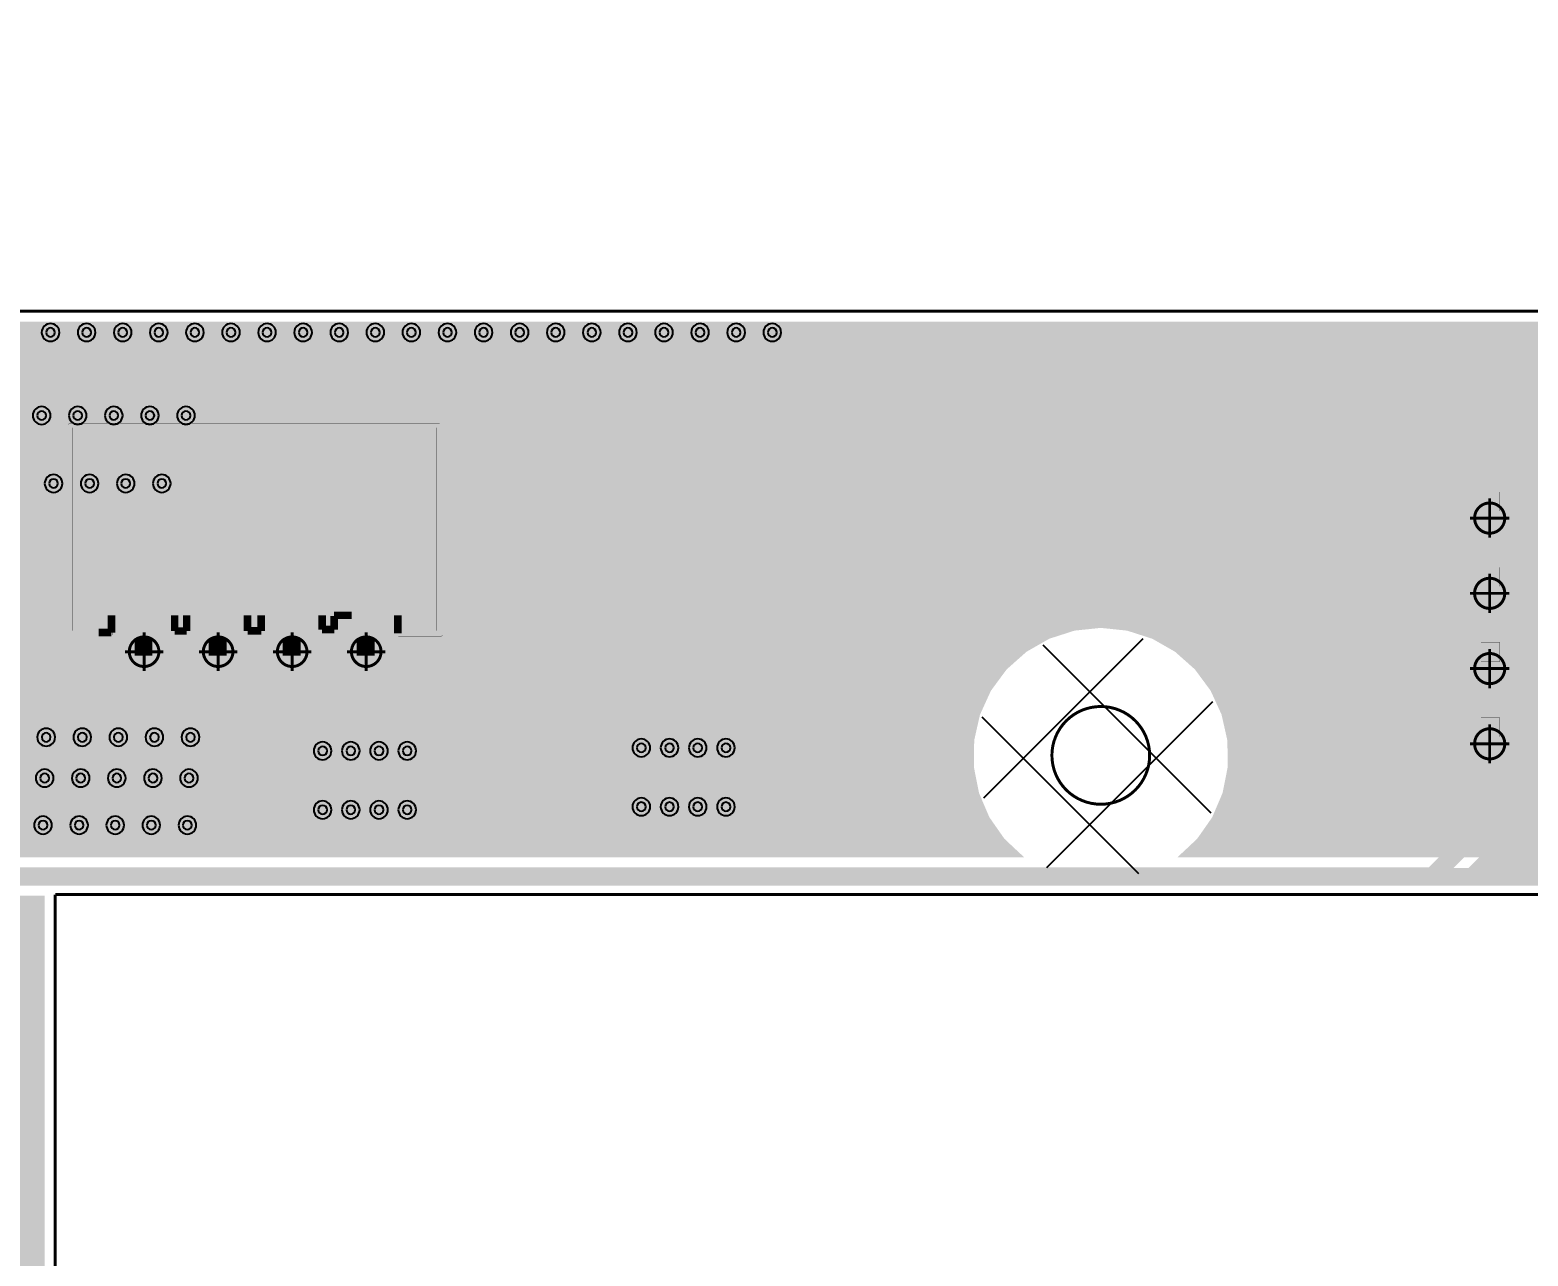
# Model space of a CAD drawing. Header units: millimetres. Extents: x -13 to 125, y -15 to 69.
# Drawn here: x 20.3 to 70.9, y 28.1 to 69.5 of the extents above; entities that cross this region are included whole.
import ezdxf

# ---------------------------------------------------------------- set-up
doc = ezdxf.new("R2010")
doc.units = ezdxf.units.MM
doc.header["$MEASUREMENT"] = 0
for name, color, linetype, true_color in [('Board-Outline-Layer', 7, 'Continuous', 0xff00ff), ('Bottom-Layer', 7, 'Continuous', 0x0000ff), ('Bottom-Paste-Mask-Layer', 7, 'Continuous', 0x800000), ('Bottom-Solder-Mask-Layer', 7, 'Continuous', 0xaa00ff), ('Document-Layer', 7, 'Continuous', 0x6464ff), ('Hole-Layer', 7, 'Continuous', 0x222222), ('Multi-Layer', 7, 'Continuous', 0xc0c0c0), ('Pin-Soldering-Layer', 7, 'Continuous', 0xcc9999), ('Top-Layer', 7, 'Continuous', 0xff0000), ('Top-Paste-Mask-Layer', 7, 'Continuous', 0x808080), ('Top-Silkscreen-Layer', 7, 'Continuous', 0xffcc00), ('Top-Solder-Mask-Layer', 7, 'Continuous', 0x800080)]:
    doc.layers.add(name, color=color, linetype=linetype, true_color=true_color)

msp = doc.modelspace()

# ---------------------------------------------------------------- hatches: boundary and pattern name
at = {"layer": 'Bottom-Layer'}
for points in [[(0.358, 0.358), (0.358, 4.828), (0.683, 4.011), (1.167, 3.277), (1.79, 2.656), (2.526, 2.175), (3.345, 1.854), (4.212, 1.705), (5.091, 1.737), (5.945, 1.946), (6.739, 2.324), (7.44, 2.856), (8.017, 3.52), (8.448, 4.287), (8.714, 5.125), (8.804, 6), (8.714, 6.875), (8.448, 7.713), (8.017, 8.48), (7.44, 9.144), (6.739, 9.676), (5.945, 10.054), (5.091, 10.263), (4.212, 10.295), (3.345, 10.146), (2.526, 9.825), (1.79, 9.344), (1.167, 8.723), (0.683, 7.989), (0.358, 7.172), (0.358, 59.642), (112.642, 59.642), (112.642, 7.171), (112.317, 7.988), (111.833, 8.723), (111.21, 9.344), (110.474, 9.825), (109.655, 10.146), (108.788, 10.294), (107.909, 10.263), (107.055, 10.054), (106.261, 9.676), (105.56, 9.144), (104.982, 8.48), (104.552, 7.713), (104.286, 6.875), (104.196, 6), (104.286, 5.125), (104.552, 4.287), (104.982, 3.52), (105.56, 2.856), (106.261, 2.324), (107.055, 1.946), (107.909, 1.737), (108.788, 1.706), (109.655, 1.854), (110.474, 2.175), (111.21, 2.656), (111.833, 3.277), (112.317, 4.012), (112.642, 4.829), (112.642, 0.358), (92.158, 0.358), (92.158, 40.3), (92.11, 40.479), (91.979, 40.61), (91.8, 40.658), (68.375, 40.658), (72.28, 44.564), (72.404, 44.682), (72.545, 44.807), (72.689, 44.924), (72.822, 45.021), (73.125, 45.325), (73.292, 45.72), (73.297, 46.15), (73.141, 46.549), (72.845, 46.861), (72.455, 47.039), (72.026, 47.056), (71.622, 46.911), (71.302, 46.625), (71.113, 46.239), (71.084, 45.811), (71.217, 45.403), (71.217, 45.399), (71.204, 45.372), (71.179, 45.335), (71.144, 45.292), (71.097, 45.242), (67.439, 41.584), (59.119, 41.584), (59.766, 42.196), (60.273, 42.928), (60.619, 43.749), (60.788, 44.623), (60.774, 45.514), (60.576, 46.382), (60.205, 47.192), (59.674, 47.907), (59.008, 48.498), (58.234, 48.94), (57.386, 49.212), (56.5, 49.304), (55.614, 49.212), (54.766, 48.94), (53.993, 48.498), (53.326, 47.907), (52.796, 47.192), (52.424, 46.382), (52.227, 45.514), (52.213, 44.623), (52.382, 43.749), (52.728, 42.928), (53.235, 42.196), (53.882, 41.584), (19.544, 41.584), (12.85, 48.278), (12.831, 48.298), (12.821, 48.311), (12.813, 48.324), (12.809, 48.33), (12.795, 48.369), (12.785, 48.414), (12.778, 48.475), (12.773, 48.555), (12.767, 48.715), (12.767, 48.736), (12.766, 48.757), (12.649, 49.22), (12.369, 49.607), (11.964, 49.861), (11.495, 49.946), (11.027, 49.85), (10.629, 49.587), (10.357, 49.195), (10.251, 48.73), (10.326, 48.258), (10.571, 47.849), (10.585, 47.833), (10.6, 47.818), (10.709, 47.7), (10.762, 47.64), (10.8, 47.592), (10.825, 47.553), (10.842, 47.515), (10.844, 47.508), (10.847, 47.494), (10.85, 47.477), (10.851, 47.45), (10.851, 28.581), (10.901, 28.329), (11.044, 28.116), (15.85, 23.31), (15.85, 9.737), (15.848, 9.71), (15.846, 9.693), (15.843, 9.679), (15.841, 9.672), (15.824, 9.634), (15.799, 9.595), (15.761, 9.547), (15.708, 9.487), (15.598, 9.369), (15.584, 9.354), (15.57, 9.338), (15.324, 8.926), (15.25, 8.453), (15.359, 7.985), (15.634, 7.593), (16.037, 7.332), (16.508, 7.241), (16.978, 7.332), (17.381, 7.593), (17.657, 7.985), (17.765, 8.453), (17.691, 8.926), (17.446, 9.338), (17.431, 9.354), (17.417, 9.369), (17.307, 9.487), (17.254, 9.547), (17.216, 9.595), (17.192, 9.634), (17.175, 9.672), (17.172, 9.679), (17.169, 9.693), (17.167, 9.71), (17.166, 9.737), (17.166, 23.582), (17.116, 23.834), (16.973, 24.048), (12.167, 28.854), (12.167, 47.099), (18.806, 40.46), (19.019, 40.318), (19.271, 40.268), (20.842, 40.268), (20.842, 0.358)], [(6.078, 41.949), (6.053, 41.927), (6.032, 41.914), (6.002, 41.9), (5.962, 41.887), (5.914, 41.876), (5.862, 41.867), (5.728, 41.855), (5.316, 41.748), (4.973, 41.495), (4.75, 41.133), (4.677, 40.714), (4.767, 40.297), (5.005, 39.945), (5.358, 39.706), (5.774, 39.617), (6.194, 39.689), (6.556, 39.913), (6.809, 40.255), (6.915, 40.667), (6.927, 40.802), (6.936, 40.853), (6.948, 40.902), (6.961, 40.941), (6.974, 40.972), (6.987, 40.992), (7.009, 41.018), (9.067, 43.076), (9.209, 43.289), (9.26, 43.541), (9.26, 50.853), (16.014, 57.608), (72.233, 57.608), (76.284, 53.556), (76.284, 48.474), (76.372, 48.145), (76.613, 47.904), (76.942, 47.816), (77.272, 47.904), (77.512, 48.145), (77.601, 48.474), (77.601, 53.829), (77.551, 54.081), (77.408, 54.294), (72.971, 58.731), (72.757, 58.874), (72.505, 58.924), (15.742, 58.924), (15.49, 58.874), (15.276, 58.731), (8.136, 51.591), (7.993, 51.378), (7.943, 51.126), (7.943, 43.814)], [(69.655, 52.449), (70.084, 52.534), (70.447, 52.777), (70.69, 53.14), (70.775, 53.569), (70.69, 53.998), (70.447, 54.361), (70.084, 54.604), (69.655, 54.689), (69.226, 54.604), (68.863, 54.361), (68.62, 53.998), (68.535, 53.569), (68.62, 53.14), (68.863, 52.777), (69.226, 52.534)], [(68.893, 53.569, 1), (70.417, 53.569, 1)], [(69.655, 49.909), (70.084, 49.994), (70.447, 50.237), (70.69, 50.6), (70.775, 51.029), (70.69, 51.458), (70.447, 51.821), (70.084, 52.064), (69.655, 52.149), (69.226, 52.064), (68.863, 51.821), (68.62, 51.458), (68.535, 51.029), (68.62, 50.6), (68.863, 50.237), (69.226, 49.994)], [(68.893, 51.029, 1), (70.417, 51.029, 1)], [(30.432, 48.518), (30.574, 48.066), (30.873, 47.7), (31.286, 47.469), (31.755, 47.407), (32.213, 47.523), (32.597, 47.8), (32.851, 48.199), (32.94, 48.663), (32.851, 49.128), (32.597, 49.527), (32.213, 49.804), (31.755, 49.919), (31.286, 49.857), (30.873, 49.627), (30.574, 49.26), (30.432, 48.809), (30.299, 49.244), (30.019, 49.603), (29.63, 49.839), (29.182, 49.921), (28.735, 49.839), (28.346, 49.603), (28.066, 49.244), (27.933, 48.809), (27.799, 49.245), (27.518, 49.605), (27.127, 49.841), (26.677, 49.921), (26.229, 49.837), (25.84, 49.597), (25.562, 49.235), (25.432, 48.798), (25.293, 49.251), (24.997, 49.621), (24.584, 49.855), (24.114, 49.92), (23.653, 49.805), (23.268, 49.529), (23.012, 49.129), (22.923, 48.663), (23.012, 48.197), (23.268, 47.798), (23.653, 47.521), (24.114, 47.407), (24.584, 47.471), (24.997, 47.705), (25.293, 48.075), (25.432, 48.529), (25.562, 48.092), (25.84, 47.729), (26.229, 47.49), (26.677, 47.405), (27.127, 47.486), (27.518, 47.722), (27.799, 48.081), (27.933, 48.518), (28.066, 48.083), (28.346, 47.724), (28.735, 47.487), (29.182, 47.405), (29.63, 47.487), (30.019, 47.724), (30.299, 48.083)], [(69.655, 47.369), (70.084, 47.454), (70.447, 47.697), (70.69, 48.06), (70.775, 48.489), (70.69, 48.918), (70.447, 49.281), (70.084, 49.524), (69.655, 49.609), (69.226, 49.524), (68.863, 49.281), (68.62, 48.918), (68.535, 48.489), (68.62, 48.06), (68.863, 47.697), (69.226, 47.454)], [(23.281, 48.663, 1), (25.081, 48.663, 1)], [(25.783, 48.663, 1), (27.583, 48.663, 1)], [(28.282, 48.663, 1), (30.082, 48.663, 1)], [(30.782, 48.663, 1), (32.582, 48.663, 1)], [(68.893, 48.489, 1), (70.417, 48.489, 1)], [(69.655, 44.829), (70.084, 44.914), (70.447, 45.157), (70.69, 45.52), (70.775, 45.949), (70.69, 46.378), (70.447, 46.741), (70.084, 46.984), (69.655, 47.069), (69.226, 46.984), (68.863, 46.741), (68.62, 46.378), (68.535, 45.949), (68.62, 45.52), (68.863, 45.157), (69.226, 44.914)], [(68.893, 45.949, 1), (70.417, 45.949, 1)]]:
    msp.add_hatch(color=256, dxfattribs=at).paths.add_polyline_path(points)
at = {"layer": 'Bottom-Paste-Mask-Layer'}
for points in [[(68.893, 53.569, 1), (70.417, 53.569, 1)], [(68.893, 51.029, 1), (70.417, 51.029, 1)], [(23.281, 48.663, 1), (25.081, 48.663, 1)], [(25.783, 48.663, 1), (27.583, 48.663, 1)], [(28.282, 48.663, 1), (30.082, 48.663, 1)], [(30.782, 48.663, 1), (32.582, 48.663, 1)], [(68.893, 48.489, 1), (70.417, 48.489, 1)], [(68.893, 45.949, 1), (70.417, 45.949, 1)]]:
    msp.add_hatch(color=256, dxfattribs=at).paths.add_polyline_path(points)
at = {"layer": 'Bottom-Solder-Mask-Layer'}
for points in [[(68.842, 53.569, 1), (70.468, 53.569, 1)], [(68.842, 51.029, 1), (70.468, 51.029, 1)], [(23.23, 48.663, 1), (25.132, 48.663, 1)], [(25.732, 48.663, 1), (27.634, 48.663, 1)], [(28.232, 48.663, 1), (30.133, 48.663, 1)], [(30.731, 48.663, 1), (32.633, 48.663, 1)], [(68.842, 48.489, 1), (70.468, 48.489, 1)], [(68.842, 45.949, 1), (70.468, 45.949, 1)]]:
    msp.add_hatch(color=256, dxfattribs=at).paths.add_polyline_path(points)
at = {"layer": 'Document-Layer'}
msp.add_hatch(color=256, dxfattribs=at).paths.add_polyline_path([(32.782, 49.213), (34.082, 49.213), (34.082, 56.063), (21.781, 56.063), (21.781, 49.213), (23.131, 49.213), (23.131, 49.063), (21.681, 49.063), (21.631, 49.113), (21.631, 56.163), (21.682, 56.213), (34.182, 56.213), (34.282, 56.113), (34.282, 49.063), (34.231, 49.013), (32.782, 49.013)])
at = {"layer": 'Hole-Layer'}
for points in [[(69.105, 53.569, 1), (70.205, 53.569, 1)], [(69.105, 51.029, 1), (70.205, 51.029, 1)], [(23.631, 48.663, 1), (24.731, 48.663, 1)], [(26.133, 48.663, 1), (27.233, 48.663, 1)], [(28.632, 48.663, 1), (29.732, 48.663, 1)], [(31.132, 48.663, 1), (32.232, 48.663, 1)], [(69.105, 48.489, 1), (70.205, 48.489, 1)], [(69.105, 45.949, 1), (70.205, 45.949, 1)]]:
    msp.add_hatch(color=256, dxfattribs=at).paths.add_polyline_path(points)
at = {"layer": 'Multi-Layer'}
for points in [[(68.893, 53.569, 1), (70.417, 53.569, 1)], [(68.893, 53.569, 1), (70.417, 53.569, 1)], [(68.893, 53.569, 1), (70.417, 53.569, 1)], [(68.893, 51.029, 1), (70.417, 51.029, 1)], [(68.893, 51.029, 1), (70.417, 51.029, 1)], [(68.893, 51.029, 1), (70.417, 51.029, 1)], [(23.281, 48.663, 1), (25.081, 48.663, 1)], [(23.281, 48.663, 1), (25.081, 48.663, 1)], [(23.281, 48.663, 1), (25.081, 48.663, 1)], [(25.783, 48.663, 1), (27.583, 48.663, 1)], [(25.783, 48.663, 1), (27.583, 48.663, 1)], [(25.783, 48.663, 1), (27.583, 48.663, 1)], [(28.282, 48.663, 1), (30.082, 48.663, 1)], [(28.282, 48.663, 1), (30.082, 48.663, 1)], [(28.282, 48.663, 1), (30.082, 48.663, 1)], [(30.782, 48.663, 1), (32.582, 48.663, 1)], [(30.782, 48.663, 1), (32.582, 48.663, 1)], [(30.782, 48.663, 1), (32.582, 48.663, 1)], [(68.893, 48.489, 1), (70.417, 48.489, 1)], [(68.893, 48.489, 1), (70.417, 48.489, 1)], [(68.893, 48.489, 1), (70.417, 48.489, 1)], [(68.893, 45.949, 1), (70.417, 45.949, 1)], [(68.893, 45.949, 1), (70.417, 45.949, 1)], [(68.893, 45.949, 1), (70.417, 45.949, 1)]]:
    msp.add_hatch(color=256, dxfattribs=at).paths.add_polyline_path(points)
h = msp.add_hatch(dxfattribs=at)
h.set_pattern_fill('ANSI37', color=256, style=0)
h.set_pattern_definition([(45, (0, 0), (-2.24506, 2.24506), []), (135, (0, 0), (-2.24506, -2.24506), [])])
h.paths.add_polyline_path([(52.3, 45, 1), (60.7, 45, 1)])
at = {"layer": 'Pin-Soldering-Layer'}
for points in [[(69.335, 53.249), (69.335, 53.889), (69.975, 53.889), (69.975, 53.249)], [(69.335, 50.709), (69.335, 51.349), (69.975, 51.349), (69.975, 50.709)], [(23.881, 48.963), (24.481, 48.963), (24.481, 48.363), (23.881, 48.363)], [(26.383, 48.963), (26.983, 48.963), (26.983, 48.363), (26.383, 48.363)], [(28.882, 48.963), (29.482, 48.963), (29.482, 48.363), (28.882, 48.363)], [(31.382, 48.963), (31.982, 48.963), (31.982, 48.363), (31.382, 48.363)], [(69.335, 48.169), (69.335, 48.809), (69.975, 48.809), (69.975, 48.169)], [(69.335, 45.629), (69.335, 46.269), (69.975, 46.269), (69.975, 45.629)]]:
    msp.add_hatch(color=256, dxfattribs=at).paths.add_polyline_path(points)
at = {"layer": 'Top-Layer'}
for points in [[(0.358, 0.358), (0.358, 4.828), (0.683, 4.011), (1.167, 3.277), (1.79, 2.656), (2.526, 2.175), (3.345, 1.854), (4.212, 1.705), (5.091, 1.737), (5.945, 1.946), (6.739, 2.324), (7.44, 2.856), (8.017, 3.52), (8.448, 4.287), (8.714, 5.125), (8.804, 6), (8.714, 6.875), (8.448, 7.713), (8.017, 8.48), (7.44, 9.144), (6.739, 9.676), (5.945, 10.054), (5.091, 10.263), (4.212, 10.295), (3.345, 10.146), (2.526, 9.825), (1.79, 9.344), (1.167, 8.723), (0.683, 7.989), (0.358, 7.172), (0.358, 59.642), (112.642, 59.642), (112.642, 7.171), (112.317, 7.988), (111.833, 8.723), (111.21, 9.344), (110.474, 9.825), (109.655, 10.146), (108.788, 10.294), (107.909, 10.263), (107.055, 10.054), (106.261, 9.676), (105.56, 9.144), (104.982, 8.48), (104.552, 7.713), (104.286, 6.875), (104.196, 6), (104.286, 5.125), (104.552, 4.287), (104.982, 3.52), (105.56, 2.856), (106.261, 2.324), (107.055, 1.946), (107.909, 1.737), (108.788, 1.706), (109.655, 1.854), (110.474, 2.175), (111.21, 2.656), (111.833, 3.277), (112.317, 4.012), (112.642, 4.829), (112.642, 0.358), (92.158, 0.358), (92.158, 40.3), (92.11, 40.479), (91.979, 40.61), (91.8, 40.658), (72.2, 40.658), (74.297, 42.755), (74.467, 43.05), (74.467, 43.391), (74.297, 43.686), (74.002, 43.856), (73.661, 43.856), (73.366, 43.686), (71.241, 41.561), (59.088, 41.561), (59.743, 42.169), (60.257, 42.9), (60.61, 43.721), (60.786, 44.598), (60.776, 45.492), (60.583, 46.364), (60.213, 47.178), (59.683, 47.898), (59.016, 48.493), (58.24, 48.937), (57.389, 49.211), (56.5, 49.304), (55.611, 49.211), (54.761, 48.937), (53.985, 48.493), (53.318, 47.898), (52.788, 47.178), (52.418, 46.364), (52.224, 45.492), (52.215, 44.598), (52.391, 43.721), (52.743, 42.9), (53.258, 42.169), (53.913, 41.561), (18.507, 41.561), (18.09, 41.978), (17.917, 42.32), (17.858, 42.698), (17.858, 43.339), (17.839, 43.453), (17.784, 43.556), (17.743, 43.614), (17.706, 43.674), (17.743, 43.734), (17.784, 43.792), (17.839, 43.895), (17.858, 44.009), (17.858, 45.71), (17.81, 45.889), (17.679, 46.02), (17.5, 46.068), (17.39, 46.068), (17.224, 46.317), (17.166, 46.61), (17.166, 46.887), (17.228, 47.189), (17.403, 47.442), (17.593, 47.571), (17.666, 47.787), (17.666, 49.588), (17.618, 49.767), (17.487, 49.898), (17.308, 49.946), (15.708, 49.946), (15.528, 49.898), (15.397, 49.767), (15.349, 49.588), (15.349, 47.787), (15.423, 47.571), (15.612, 47.442), (15.788, 47.189), (15.85, 46.887), (15.85, 45.248), (15.871, 45.081), (15.934, 44.925), (15.934, 44.009), (15.953, 43.895), (16.007, 43.792), (16.048, 43.734), (16.086, 43.674), (16.048, 43.614), (16.007, 43.556), (15.953, 43.453), (15.934, 43.339), (15.934, 41.638), (15.953, 41.523), (16.007, 41.421), (16.178, 41.098), (16.238, 40.738), (16.238, 23.135), (11.469, 18.367), (11.326, 18.153), (11.276, 17.901), (11.276, 10.3), (11.218, 10.006), (11.052, 9.758), (10.709, 9.758), (10.53, 9.71), (10.399, 9.579), (10.351, 9.4), (10.351, 7.599), (10.399, 7.42), (10.53, 7.289), (10.709, 7.241), (12.309, 7.241), (12.488, 7.289), (12.619, 7.42), (12.667, 7.599), (12.667, 9.4), (12.666, 9.429), (12.662, 9.459), (12.61, 9.878), (12.592, 10.3), (12.592, 17.629), (17.361, 22.397), (17.504, 22.611), (17.554, 22.863), (17.554, 40.652), (17.769, 40.437), (17.983, 40.295), (18.235, 40.244), (20.842, 40.244), (20.842, 0.358)], [(31.499, 56.939), (31.132, 56.866), (30.821, 56.658), (24.08, 49.917), (23.626, 49.792), (23.249, 49.508), (23.003, 49.106), (22.923, 48.641), (23.02, 48.179), (23.28, 47.786), (23.666, 47.515), (24.125, 47.406), (24.592, 47.474), (25.001, 47.709), (25.295, 48.078), (25.432, 48.529), (25.562, 48.092), (25.84, 47.729), (26.229, 47.49), (26.677, 47.405), (27.127, 47.486), (27.518, 47.722), (27.799, 48.081), (27.933, 48.518), (28.066, 48.083), (28.346, 47.724), (28.735, 47.487), (29.182, 47.405), (29.63, 47.487), (30.019, 47.724), (30.299, 48.083), (30.432, 48.518), (30.568, 48.078), (30.854, 47.716), (31.25, 47.482), (31.704, 47.405), (32.155, 47.498), (32.543, 47.746), (32.816, 48.118), (32.936, 48.562), (34.194, 49.821), (62.215, 49.821), (66.765, 45.271), (67.075, 45.064), (67.442, 44.991), (68.733, 44.991), (68.883, 44.985), (69.023, 44.969), (69.157, 44.946), (69.594, 44.83), (70.041, 44.897), (70.425, 45.135), (70.684, 45.506), (70.775, 45.949), (70.684, 46.392), (70.425, 46.762), (70.041, 47), (69.594, 47.067), (69.157, 46.952), (69.023, 46.929), (68.883, 46.913), (68.733, 46.907), (67.839, 46.907), (63.29, 51.456), (63.198, 51.537), (63.096, 51.606), (63.184, 51.606), (66.979, 47.811), (67.289, 47.604), (67.656, 47.531), (68.733, 47.531), (68.883, 47.525), (69.023, 47.509), (69.157, 47.486), (69.594, 47.37), (70.041, 47.437), (70.425, 47.675), (70.684, 48.046), (70.775, 48.489), (70.684, 48.932), (70.425, 49.302), (70.041, 49.541), (69.594, 49.607), (69.157, 49.492), (69.023, 49.469), (68.883, 49.453), (68.733, 49.447), (68.053, 49.447), (64.313, 53.187), (64.357, 53.187), (67.193, 50.351), (67.503, 50.144), (67.87, 50.071), (68.733, 50.071), (68.883, 50.065), (69.023, 50.049), (69.157, 50.026), (69.594, 49.91), (70.041, 49.977), (70.425, 50.215), (70.684, 50.586), (70.775, 51.029), (70.684, 51.472), (70.425, 51.842), (70.041, 52.081), (69.594, 52.147), (69.157, 52.032), (69.023, 52.009), (68.883, 51.993), (68.733, 51.987), (68.267, 51.987), (65.432, 54.822), (65.294, 54.936), (65.138, 55.023), (66.846, 55.023), (68.326, 53.543), (68.427, 53.433), (68.515, 53.323), (68.593, 53.212), (68.821, 52.821), (69.184, 52.553), (69.624, 52.449), (70.07, 52.528), (70.447, 52.777), (70.696, 53.154), (70.775, 53.6), (70.671, 54.04), (70.403, 54.403), (70.012, 54.631), (69.901, 54.709), (69.791, 54.797), (69.681, 54.898), (67.921, 56.658), (67.61, 56.866), (67.243, 56.939)], [(68.893, 53.569, 1), (70.417, 53.569, 1)], [(68.893, 51.029, 1), (70.417, 51.029, 1)], [(23.281, 48.663, 1), (25.081, 48.663, 1)], [(25.783, 48.663, 1), (27.583, 48.663, 1)], [(28.282, 48.663, 1), (30.082, 48.663, 1)], [(30.782, 48.663, 1), (32.582, 48.663, 1)], [(68.893, 48.489, 1), (70.417, 48.489, 1)], [(68.893, 45.949, 1), (70.417, 45.949, 1)]]:
    msp.add_hatch(color=256, dxfattribs=at).paths.add_polyline_path(points)
at = {"layer": 'Top-Paste-Mask-Layer'}
for points in [[(68.893, 53.569, 1), (70.417, 53.569, 1)], [(68.893, 51.029, 1), (70.417, 51.029, 1)], [(23.281, 48.663, 1), (25.081, 48.663, 1)], [(25.783, 48.663, 1), (27.583, 48.663, 1)], [(28.282, 48.663, 1), (30.082, 48.663, 1)], [(30.782, 48.663, 1), (32.582, 48.663, 1)], [(68.893, 48.489, 1), (70.417, 48.489, 1)], [(68.893, 45.949, 1), (70.417, 45.949, 1)]]:
    msp.add_hatch(color=256, dxfattribs=at).paths.add_polyline_path(points)
at = {"layer": 'Top-Solder-Mask-Layer'}
for points in [[(68.842, 53.569, 1), (70.468, 53.569, 1)], [(68.842, 51.029, 1), (70.468, 51.029, 1)], [(23.23, 48.663, 1), (25.132, 48.663, 1)], [(25.732, 48.663, 1), (27.634, 48.663, 1)], [(28.232, 48.663, 1), (30.133, 48.663, 1)], [(30.731, 48.663, 1), (32.633, 48.663, 1)], [(68.842, 48.489, 1), (70.468, 48.489, 1)], [(68.842, 45.949, 1), (70.468, 45.949, 1)]]:
    msp.add_hatch(color=256, dxfattribs=at).paths.add_polyline_path(points)

# ---------------------------------------------------------------- linework, layer by layer
at = {"layer": 'Board-Outline-Layer', "const_width": 0.1}
for points in [[(113, 60), (0, 60)], [(21.2, 40.3), (21.2, 0)], [(21.2, 40.3), (91.8, 40.3)]]:
    msp.add_lwpolyline(points, dxfattribs=at)
msp.add_lwpolyline([(54.85, 45, 1), (58.15, 45), (58.15, 45, 1), (54.85, 45)], format="xyb", dxfattribs=at)
at = {"layer": 'Bottom-Layer', "const_width": 0.00508}
msp.add_lwpolyline([(-4.047, -3.139), (-4.047, 63.825), (115.703, 63.825), (115.703, -3.139)], close=True, dxfattribs=at)
at = {"layer": 'Bottom-Layer', "const_width": 0.6}
for points in [[(15.742, 58.266), (72.505, 58.266)], [(72.195, 45.41), (67.711, 40.926)], [(67.711, 40.926), (19.271, 40.926)]]:
    msp.add_lwpolyline(points, dxfattribs=at)
at = {"layer": 'Document-Layer', "const_width": 0.00508}
msp.add_lwpolyline([(32.782, 49.213), (34.082, 49.213), (34.082, 56.063), (21.781, 56.063), (21.781, 49.213), (23.131, 49.213), (23.131, 49.063), (21.681, 49.063), (21.631, 49.113), (21.631, 56.163), (21.682, 56.213), (34.182, 56.213), (34.282, 56.113), (34.282, 49.063), (34.231, 49.013), (32.782, 49.013)], close=True, dxfattribs=at)
at = {"layer": 'Hole-Layer'}
for points in [[(20.891, 59.279, 1), (21.191, 59.279), (21.191, 59.279, 1), (20.891, 59.279)], [(22.109, 59.279, 1), (22.409, 59.279), (22.409, 59.279, 1), (22.109, 59.279)], [(23.328, 59.279, 1), (23.628, 59.279), (23.628, 59.279, 1), (23.328, 59.279)], [(24.546, 59.279, 1), (24.846, 59.279), (24.846, 59.279, 1), (24.546, 59.279)], [(25.764, 59.279, 1), (26.064, 59.279), (26.064, 59.279, 1), (25.764, 59.279)], [(26.983, 59.279, 1), (27.283, 59.279), (27.283, 59.279, 1), (26.983, 59.279)], [(28.201, 59.279, 1), (28.501, 59.279), (28.501, 59.279, 1), (28.201, 59.279)], [(29.419, 59.279, 1), (29.719, 59.279), (29.719, 59.279, 1), (29.419, 59.279)], [(30.638, 59.279, 1), (30.938, 59.279), (30.938, 59.279, 1), (30.638, 59.279)], [(31.856, 59.279, 1), (32.156, 59.279), (32.156, 59.279, 1), (31.856, 59.279)], [(33.074, 59.279, 1), (33.374, 59.279), (33.374, 59.279, 1), (33.074, 59.279)], [(34.293, 59.279, 1), (34.593, 59.279), (34.593, 59.279, 1), (34.293, 59.279)], [(35.511, 59.279, 1), (35.811, 59.279), (35.811, 59.279, 1), (35.511, 59.279)], [(36.73, 59.279, 1), (37.03, 59.279), (37.03, 59.279, 1), (36.73, 59.279)], [(37.948, 59.279, 1), (38.248, 59.279), (38.248, 59.279, 1), (37.948, 59.279)], [(39.166, 59.279, 1), (39.466, 59.279), (39.466, 59.279, 1), (39.166, 59.279)], [(40.385, 59.279, 1), (40.685, 59.279), (40.685, 59.279, 1), (40.385, 59.279)], [(41.603, 59.279, 1), (41.903, 59.279), (41.903, 59.279, 1), (41.603, 59.279)], [(42.821, 59.279, 1), (43.121, 59.279), (43.121, 59.279, 1), (42.821, 59.279)], [(44.04, 59.279, 1), (44.34, 59.279), (44.34, 59.279, 1), (44.04, 59.279)], [(45.258, 59.279, 1), (45.558, 59.279), (45.558, 59.279, 1), (45.258, 59.279)], [(20.591, 56.474, 1), (20.891, 56.474), (20.891, 56.474, 1), (20.591, 56.474)], [(21.809, 56.474, 1), (22.109, 56.474), (22.109, 56.474, 1), (21.809, 56.474)], [(23.027, 56.474, 1), (23.327, 56.474), (23.327, 56.474, 1), (23.027, 56.474)], [(24.246, 56.474, 1), (24.546, 56.474), (24.546, 56.474, 1), (24.246, 56.474)], [(25.464, 56.474, 1), (25.764, 56.474), (25.764, 56.474, 1), (25.464, 56.474)], [(20.993, 54.179, 1), (21.293, 54.179), (21.293, 54.179, 1), (20.993, 54.179)], [(22.211, 54.179, 1), (22.511, 54.179), (22.511, 54.179, 1), (22.211, 54.179)], [(23.43, 54.179, 1), (23.73, 54.179), (23.73, 54.179, 1), (23.43, 54.179)], [(24.648, 54.179, 1), (24.948, 54.179), (24.948, 54.179, 1), (24.648, 54.179)], [(20.744, 45.611, 1), (21.044, 45.611), (21.044, 45.611, 1), (20.744, 45.611)], [(21.962, 45.611, 1), (22.262, 45.611), (22.262, 45.611, 1), (21.962, 45.611)], [(23.18, 45.611, 1), (23.48, 45.611), (23.48, 45.611, 1), (23.18, 45.611)], [(24.399, 45.611, 1), (24.699, 45.611), (24.699, 45.611, 1), (24.399, 45.611)], [(25.617, 45.611, 1), (25.917, 45.611), (25.917, 45.611, 1), (25.617, 45.611)], [(30.077, 45.152, 1), (30.377, 45.152), (30.377, 45.152, 1), (30.077, 45.152)], [(31.029, 45.152, 1), (31.329, 45.152), (31.329, 45.152, 1), (31.029, 45.152)], [(31.981, 45.152, 1), (32.281, 45.152), (32.281, 45.152, 1), (31.981, 45.152)], [(32.933, 45.152, 1), (33.233, 45.152), (33.233, 45.152, 1), (32.933, 45.152)], [(40.838, 45.254, 1), (41.138, 45.254), (41.138, 45.254, 1), (40.838, 45.254)], [(41.79, 45.254, 1), (42.09, 45.254), (42.09, 45.254, 1), (41.79, 45.254)], [(42.742, 45.254, 1), (43.042, 45.254), (43.042, 45.254, 1), (42.742, 45.254)], [(43.694, 45.254, 1), (43.994, 45.254), (43.994, 45.254, 1), (43.694, 45.254)], [(20.693, 44.234, 1), (20.993, 44.234), (20.993, 44.234, 1), (20.693, 44.234)], [(21.911, 44.234, 1), (22.211, 44.234), (22.211, 44.234, 1), (21.911, 44.234)], [(23.129, 44.234, 1), (23.429, 44.234), (23.429, 44.234, 1), (23.129, 44.234)], [(24.348, 44.234, 1), (24.648, 44.234), (24.648, 44.234, 1), (24.348, 44.234)], [(25.566, 44.234, 1), (25.866, 44.234), (25.866, 44.234, 1), (25.566, 44.234)], [(30.077, 43.163, 1), (30.377, 43.163), (30.377, 43.163, 1), (30.077, 43.163)], [(31.029, 43.163, 1), (31.329, 43.163), (31.329, 43.163, 1), (31.029, 43.163)], [(31.981, 43.163, 1), (32.281, 43.163), (32.281, 43.163, 1), (31.981, 43.163)], [(32.933, 43.163, 1), (33.233, 43.163), (33.233, 43.163, 1), (32.933, 43.163)], [(40.838, 43.265, 1), (41.138, 43.265), (41.138, 43.265, 1), (40.838, 43.265)], [(41.79, 43.265, 1), (42.09, 43.265), (42.09, 43.265, 1), (41.79, 43.265)], [(42.742, 43.265, 1), (43.042, 43.265), (43.042, 43.265, 1), (42.742, 43.265)], [(43.694, 43.265, 1), (43.994, 43.265), (43.994, 43.265, 1), (43.694, 43.265)], [(20.638, 42.645, 1), (20.938, 42.645), (20.938, 42.645, 1), (20.638, 42.645)], [(21.857, 42.645, 1), (22.157, 42.645), (22.157, 42.645, 1), (21.857, 42.645)], [(23.075, 42.645, 1), (23.375, 42.645), (23.375, 42.645, 1), (23.075, 42.645)], [(24.293, 42.645, 1), (24.593, 42.645), (24.593, 42.645, 1), (24.293, 42.645)], [(25.512, 42.645, 1), (25.812, 42.645), (25.812, 42.645, 1), (25.512, 42.645)]]:
    msp.add_lwpolyline(points, format="xyb", dxfattribs=at)
at = {"layer": 'Multi-Layer'}
for points in [[(20.741, 59.279, 1), (21.341, 59.279, 1)], [(21.959, 59.279, 1), (22.559, 59.279, 1)], [(23.178, 59.279, 1), (23.778, 59.279, 1)], [(24.396, 59.279, 1), (24.996, 59.279, 1)], [(25.614, 59.279, 1), (26.214, 59.279, 1)], [(26.833, 59.279, 1), (27.433, 59.279, 1)], [(28.051, 59.279, 1), (28.651, 59.279, 1)], [(29.269, 59.279, 1), (29.869, 59.279, 1)], [(30.488, 59.279, 1), (31.088, 59.279, 1)], [(31.706, 59.279, 1), (32.306, 59.279, 1)], [(32.924, 59.279, 1), (33.524, 59.279, 1)], [(34.143, 59.279, 1), (34.743, 59.279, 1)], [(35.361, 59.279, 1), (35.961, 59.279, 1)], [(36.58, 59.279, 1), (37.18, 59.279, 1)], [(37.798, 59.279, 1), (38.398, 59.279, 1)], [(39.016, 59.279, 1), (39.616, 59.279, 1)], [(40.235, 59.279, 1), (40.835, 59.279, 1)], [(41.453, 59.279, 1), (42.053, 59.279, 1)], [(42.671, 59.279, 1), (43.271, 59.279, 1)], [(43.89, 59.279, 1), (44.49, 59.279, 1)], [(45.108, 59.279, 1), (45.708, 59.279, 1)], [(20.441, 56.474, 1), (21.041, 56.474, 1)], [(21.659, 56.474, 1), (22.259, 56.474, 1)], [(22.877, 56.474, 1), (23.477, 56.474, 1)], [(24.096, 56.474, 1), (24.696, 56.474, 1)], [(25.314, 56.474, 1), (25.914, 56.474, 1)], [(20.843, 54.179, 1), (21.443, 54.179, 1)], [(22.061, 54.179, 1), (22.661, 54.179, 1)], [(23.28, 54.179, 1), (23.88, 54.179, 1)], [(24.498, 54.179, 1), (25.098, 54.179, 1)], [(20.594, 45.611, 1), (21.194, 45.611, 1)], [(21.812, 45.611, 1), (22.412, 45.611, 1)], [(23.03, 45.611, 1), (23.63, 45.611, 1)], [(24.249, 45.611, 1), (24.849, 45.611, 1)], [(25.467, 45.611, 1), (26.067, 45.611, 1)], [(40.688, 45.254, 1), (41.288, 45.254, 1)], [(41.64, 45.254, 1), (42.24, 45.254, 1)], [(42.592, 45.254, 1), (43.192, 45.254, 1)], [(43.544, 45.254, 1), (44.144, 45.254, 1)], [(29.927, 45.152, 1), (30.527, 45.152, 1)], [(30.879, 45.152, 1), (31.479, 45.152, 1)], [(31.831, 45.152, 1), (32.431, 45.152, 1)], [(32.783, 45.152, 1), (33.383, 45.152, 1)], [(20.543, 44.234, 1), (21.143, 44.234, 1)], [(21.761, 44.234, 1), (22.361, 44.234, 1)], [(22.979, 44.234, 1), (23.579, 44.234, 1)], [(24.198, 44.234, 1), (24.798, 44.234, 1)], [(25.416, 44.234, 1), (26.016, 44.234, 1)], [(40.688, 43.265, 1), (41.288, 43.265, 1)], [(41.64, 43.265, 1), (42.24, 43.265, 1)], [(42.592, 43.265, 1), (43.192, 43.265, 1)], [(43.544, 43.265, 1), (44.144, 43.265, 1)], [(29.927, 43.163, 1), (30.527, 43.163, 1)], [(30.879, 43.163, 1), (31.479, 43.163, 1)], [(31.831, 43.163, 1), (32.431, 43.163, 1)], [(32.783, 43.163, 1), (33.383, 43.163, 1)], [(20.488, 42.645, 1), (21.088, 42.645, 1)], [(21.707, 42.645, 1), (22.307, 42.645, 1)], [(22.925, 42.645, 1), (23.525, 42.645, 1)], [(24.143, 42.645, 1), (24.743, 42.645, 1)], [(25.362, 42.645, 1), (25.962, 42.645, 1)]]:
    msp.add_lwpolyline(points, format="xyb", close=True, dxfattribs=at)
at = {"layer": 'Pin-Soldering-Layer', "const_width": 0.00508}
for points in [[(69.335, 53.249), (69.335, 53.889), (69.975, 53.889), (69.975, 53.249)], [(69.335, 50.709), (69.335, 51.349), (69.975, 51.349), (69.975, 50.709)], [(23.881, 48.963), (24.481, 48.963), (24.481, 48.363), (23.881, 48.363)], [(26.383, 48.963), (26.983, 48.963), (26.983, 48.363), (26.383, 48.363)], [(28.882, 48.963), (29.482, 48.963), (29.482, 48.363), (28.882, 48.363)], [(31.382, 48.963), (31.982, 48.963), (31.982, 48.363), (31.382, 48.363)], [(69.335, 48.169), (69.335, 48.809), (69.975, 48.809), (69.975, 48.169)], [(69.335, 45.629), (69.335, 46.269), (69.975, 46.269), (69.975, 45.629)]]:
    msp.add_lwpolyline(points, close=True, dxfattribs=at)
at = {"layer": 'Top-Layer', "const_width": 0.00508}
msp.add_lwpolyline([(-12.258, -15.226), (-12.258, 69.486), (124.73, 69.486), (124.73, -15.226)], close=True, dxfattribs=at)
at = {"layer": 'Top-Layer'}
for points, const_width in [([(24.181, 48.663), (31.499, 55.981)], 1.2), ([(31.499, 55.981), (67.243, 55.981)], 1.2), ([(67.243, 55.981), (69.655, 53.569)], 1.2), ([(32.165, 54.145), (26.683, 48.663)], 1.2), ([(32.165, 54.145), (64.754, 54.145)], 1.2), ([(67.87, 51.029), (64.754, 54.145)], 1.2), ([(33.083, 52.564), (29.182, 48.663)], 1.2), ([(33.083, 52.564), (63.581, 52.564)], 1.2), ([(67.656, 48.489), (63.581, 52.564)], 1.2), ([(69.655, 51.029), (67.87, 51.029)], 1.2), ([(31.682, 48.663), (33.797, 50.779)], 1.2), ([(33.797, 50.779), (62.612, 50.779)], 1.2), ([(62.612, 50.779), (67.442, 45.949)], 1.2), ([(69.655, 48.489), (67.656, 48.489)], 1.2), ([(67.442, 45.949), (69.655, 45.949)], 1.2), ([(71.513, 40.903), (18.235, 40.903)], 0.6)]:
    msp.add_lwpolyline(points, dxfattribs=dict(at, const_width=const_width))
at = {"layer": 'Top-Silkscreen-Layer'}
for points, const_width in [([(21.7, 49.156), (21.7, 56.156)], 0.254), ([(21.7, 56.156), (34.189, 56.156)], 0.254), ([(21.7, 49.156), (21.7, 56.156)], 0.254), ([(21.7, 56.156), (34.189, 56.156)], 0.254), ([(34.189, 49.12), (34.189, 56.12)], 0.254), ([(34.189, 49.12), (34.189, 56.12)], 0.254), ([(69.63, 52.347), (69.63, 53.673)], 0.1), ([(70.293, 53.01), (68.967, 53.01)], 0.1), ([(69.63, 49.807), (69.63, 51.133)], 0.1), ([(70.293, 50.47), (68.967, 50.47)], 0.1), ([(23.097, 49.146), (23.097, 49.73)], 0.254), ([(23.097, 49.73), (25.23, 49.73)], 0.254), ([(23.097, 49.146), (23.097, 49.73)], 0.254), ([(23.097, 49.73), (25.23, 49.73)], 0.254), ([(25.23, 49.73), (25.23, 49.197)], 0.254), ([(25.23, 49.73), (25.23, 49.197)], 0.254), ([(25.637, 49.197), (25.637, 49.73)], 0.254), ([(25.637, 49.73), (27.694, 49.73)], 0.254), ([(25.637, 49.197), (25.637, 49.73)], 0.254), ([(25.637, 49.73), (27.694, 49.73)], 0.254), ([(25.637, 49.197), (25.637, 49.654)], 0.254), ([(25.637, 49.197), (25.637, 49.654)], 0.254), ([(27.694, 49.73), (27.694, 49.204)], 0.254), ([(27.694, 49.73), (27.694, 49.204)], 0.254), ([(28.151, 49.197), (28.151, 49.73)], 0.254), ([(28.151, 49.73), (30.211, 49.73)], 0.254), ([(28.151, 49.197), (28.151, 49.73)], 0.254), ([(28.151, 49.73), (30.211, 49.73)], 0.254), ([(28.154, 49.204), (28.154, 49.662)], 0.254), ([(28.154, 49.204), (28.154, 49.662)], 0.254), ([(30.211, 49.73), (30.211, 49.247)], 0.254), ([(30.211, 49.73), (30.211, 49.247)], 0.254), ([(30.607, 49.73), (31.212, 49.73)], 0.254), ([(30.607, 49.73), (31.212, 49.73)], 0.254), ([(30.618, 49.247), (30.618, 49.705)], 0.254), ([(30.618, 49.247), (30.618, 49.705)], 0.254), ([(31.212, 49.73), (32.766, 49.73)], 0.254), ([(31.212, 49.73), (32.766, 49.73)], 0.254), ([(32.766, 49.73), (32.766, 49.12)], 0.254), ([(32.766, 49.73), (32.766, 49.12)], 0.254), ([(21.7, 49.146), (22.665, 49.146)], 0.254), ([(21.7, 49.146), (22.665, 49.146)], 0.254), ([(22.665, 49.146), (23.097, 49.146)], 0.254), ([(22.665, 49.146), (23.097, 49.146)], 0.254), ([(24.2, 47.85), (24.2, 49.15)], 0.1), ([(25.23, 49.197), (25.637, 49.197)], 0.254), ([(25.23, 49.197), (25.637, 49.197)], 0.254), ([(25.256, 49.197), (25.637, 49.197)], 0.254), ([(25.256, 49.197), (25.637, 49.197)], 0.254), ([(26.7, 47.85), (26.7, 49.15)], 0.1), ([(27.694, 49.204), (28.154, 49.204)], 0.254), ([(27.694, 49.204), (28.154, 49.204)], 0.254), ([(27.694, 49.197), (28.151, 49.197)], 0.254), ([(27.694, 49.197), (28.151, 49.197)], 0.254), ([(29.2, 47.85), (29.2, 49.15)], 0.1), ([(30.211, 49.247), (30.618, 49.247)], 0.254), ([(30.211, 49.247), (30.618, 49.247)], 0.254), ([(31.7, 47.85), (31.7, 49.15)], 0.1), ([(32.766, 49.12), (34.189, 49.12)], 0.254), ([(32.766, 49.12), (34.189, 49.12)], 0.254), ([(69.63, 47.267), (69.63, 48.593)], 0.1), ([(24.85, 48.5), (23.55, 48.5)], 0.1), ([(27.35, 48.5), (26.05, 48.5)], 0.1), ([(29.85, 48.5), (28.55, 48.5)], 0.1), ([(32.35, 48.5), (31.05, 48.5)], 0.1), ([(70.293, 47.93), (68.967, 47.93)], 0.1), ([(69.63, 44.727), (69.63, 46.053)], 0.1), ([(70.293, 45.39), (68.967, 45.39)], 0.1)]:
    msp.add_lwpolyline(points, dxfattribs=dict(at, const_width=const_width))
at = {"layer": 'Top-Silkscreen-Layer', "const_width": 0.1}
for points in [[(69.12, 53.01, 1), (70.14, 53.01), (70.14, 53.01, 1), (69.12, 53.01)], [(69.12, 50.47, 1), (70.14, 50.47), (70.14, 50.47, 1), (69.12, 50.47)], [(23.7, 48.5, 1), (24.7, 48.5), (24.7, 48.5, 1), (23.7, 48.5)], [(26.2, 48.5, 1), (27.2, 48.5), (27.2, 48.5, 1), (26.2, 48.5)], [(28.7, 48.5, 1), (29.7, 48.5), (29.7, 48.5, 1), (28.7, 48.5)], [(31.2, 48.5, 1), (32.2, 48.5), (32.2, 48.5, 1), (31.2, 48.5)], [(69.12, 47.93, 1), (70.14, 47.93), (70.14, 47.93, 1), (69.12, 47.93)], [(69.12, 45.39, 1), (70.14, 45.39), (70.14, 45.39, 1), (69.12, 45.39)]]:
    msp.add_lwpolyline(points, format="xyb", dxfattribs=at)

doc.saveas('drawing.dxf')
